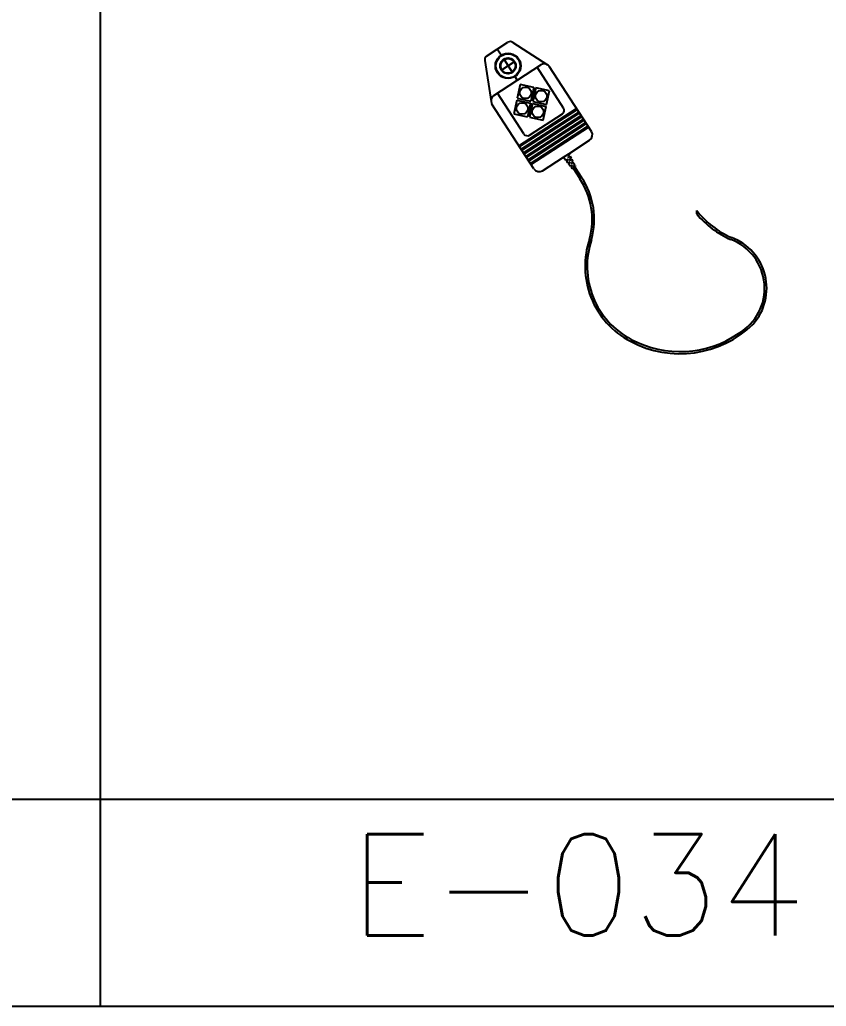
# Model space of a CAD drawing. Extents: x 22.8 to 44.4, y 25.3 to 31.4.
# Drawn here: x 36.8 to 37.564, y 29.338 to 30.273 of the extents above; entities that cross this region are included whole.
import ezdxf

# ---------------------------------------------------------------- set-up
doc = ezdxf.new("R2010")
doc.units = 0
doc.header["$MEASUREMENT"] = 0
for name, color, linetype in [('ACES', 2, 'CONTINUOUS'), ('ACES-I', 1, 'CONTINUOUS'), ('FOLHA', 3, 'CONTINUOUS')]:
    doc.layers.add(name, color=color, linetype=linetype)
doc.styles.get("Standard").update_dxf_attribs({"font": 'txt.shx', "height": 0.15})

# ---------------------------------------------------------------- blocks, each defined once
blk = doc.blocks.new('MOUSE_4B')
at = {"layer": 'ACES'}
for p, q in [((-0.02031, 0.00933), (-0.00019, 0.02235)), ((0.00448, 0.02212), (0.03746, 0.0009)), ((-0.02201, 0.00497), (-0.01616, -0.03381)), ((0.07897, -0.0622), (0.03931, -0.00092)), ((0.02441, -0.09752), (-0.01526, -0.03624)), ((0.05747, -0.08327), (0.0772, -0.0705)), ((0.05747, -0.08327), (0.05824, -0.08471)), ((0.0327, -0.0993), (0.05243, -0.08653)), ((0.05243, -0.08653), (0.0547, -0.08944)), ((0.0547, -0.08944), (0.05595, -0.08878)), ((0.05533, -0.09024), (0.05636, -0.0897)), ((0.05533, -0.09024), (0.05658, -0.09185)), ((0.05658, -0.09185), (0.05778, -0.09122)), ((0.05824, -0.08471), (0.05695, -0.08571)), ((0.0572, -0.09266), (0.05819, -0.09213)), ((0.0572, -0.09266), (0.05905, -0.09503)), ((0.05871, -0.08561), (0.05762, -0.08646)), ((0.05965, -0.08738), (0.05833, -0.08841)), ((0.05871, -0.08561), (0.05965, -0.08738)), ((0.06012, -0.08828), (0.059, -0.08915)), ((0.06012, -0.08828), (0.06135, -0.09059)), ((0.06135, -0.09059), (0.06016, -0.09152)), ((0.06183, -0.09149), (0.06083, -0.09226)), ((0.06183, -0.09149), (0.06312, -0.09392)), ((0.05905, -0.09503), (0.06026, -0.09439)), ((0.05968, -0.09583), (0.06066, -0.09531)), ((0.05968, -0.09583), (0.06086, -0.09735)), ((0.06086, -0.09735), (0.06154, -0.09691)), ((0.06154, -0.09691), (0.06798, -0.10687)), ((0.06312, -0.09392), (0.06196, -0.09482)), ((0.06359, -0.09482), (0.06263, -0.09557)), ((0.06322, -0.09583), (0.06389, -0.09539)), ((0.06322, -0.09583), (0.06965, -0.10577)), ((0.06359, -0.09482), (0.06389, -0.09539)), ((0.17871, -0.14034), (0.17871, -0.13718))]:
    blk.add_line(p, q, dxfattribs=at)
for centre, radius, start, end in [((0.00198, 0.01899), 0.004, 51.29591, 122.91332), ((-0.01814, 0.00597), 0.004, 122.91332, 194.53074), ((0.03427, -0.00418), 0.006, 32.91332, 57.88125), ((-0.01022, -0.03298), 0.006, 187.94539, 212.91332), ((0.07394, -0.06546), 0.006, 302.91332, 32.91332), ((0.05609, -0.08927), 0.000506, 302.09337, 105.64835), ((0.05734, -0.08604), 0.000506, 140.1783, 303.73328), ((0.05792, -0.0917), 0.000506, 302.09337, 105.64835), ((0.05872, -0.08873), 0.000506, 140.1783, 303.73328), ((0.06055, -0.09184), 0.000506, 140.1783, 303.73328), ((0.02944, -0.09426), 0.006, 212.91332, 302.91332), ((0.06039, -0.09488), 0.000506, 302.09337, 105.64835), ((0.06235, -0.09515), 0.000506, 140.1783, 303.73328), ((0.00996, -0.14557), 0.06974, 344.63576, 33.70236), ((0.00996, -0.14557), 0.07174, 344.58707, 33.69129), ((0.24713, -0.08286), 0.08736, 218.45239, 246.05247), ((0.24713, -0.08286), 0.08936, 220.03986, 246.09219), ((0.15315, -0.18991), 0.08022, 161.18965, 201.44708), ((0.15315, -0.18991), 0.07822, 161.14617, 202.02371), ((0.19374, -0.21078), 0.04932, 299.92189, 69.61647), ((0.19374, -0.21078), 0.05132, 318.53942, 69.54669), ((0.15315, -0.18991), 0.08022, 201.44708, 242.28998), ((0.15315, -0.18991), 0.07822, 202.02371, 242.2962), ((0.16293, -0.17311), 0.09965, 241.8034, 314.03102), ((0.16293, -0.17311), 0.09765, 241.79841, 304.56774)]:
    blk.add_arc(centre, radius, start, end, dxfattribs=at)
at = {"layer": 'ACES-I'}
for p, q in [((-0.00652, 0.01007), (-0.01025, 0.01584)), ((-0.01348, -0.02794), (0.03101, 0.00086)), ((-0.00588, -0.0038), (0.00588, 0.0038)), ((-0.0038, 0.00588), (0.0038, -0.00588)), ((0.05265, -0.03993), (0.02765, -0.00132)), ((0.00652, -0.01007), (0.00876, -0.01354)), ((0.01148, -0.01774), (0.00873, -0.03059)), ((0.02433, -0.02049), (0.01148, -0.01774)), ((0.01487, -0.06438), (-0.01012, -0.02577)), ((0.02433, -0.02049), (0.02158, -0.03334)), ((0.02629, -0.02091), (0.02354, -0.03376)), ((0.03914, -0.02366), (0.02629, -0.02091)), ((0.03639, -0.03651), (0.03914, -0.02366)), ((0.00831, -0.03255), (0.00556, -0.0454)), ((0.00831, -0.03255), (0.02116, -0.0353)), ((0.00873, -0.03059), (0.02158, -0.03334)), ((0.02116, -0.0353), (0.01841, -0.04815)), ((0.02312, -0.03572), (0.02037, -0.04857)), ((0.02312, -0.03572), (0.03597, -0.03847)), ((0.02354, -0.03376), (0.03639, -0.03651)), ((0.00556, -0.0454), (0.01841, -0.04815)), ((0.01028, -0.07569), (0.06485, -0.04038)), ((0.01082, -0.07653), (0.06539, -0.04121)), ((0.01245, -0.07905), (0.06702, -0.04373)), ((0.013, -0.07989), (0.06756, -0.04457)), ((0.0204, -0.06557), (0.05146, -0.04546)), ((0.03322, -0.05132), (0.03597, -0.03847)), ((0.01463, -0.08241), (0.06919, -0.04709)), ((0.01517, -0.08325), (0.06974, -0.04793)), ((0.0168, -0.08577), (0.07137, -0.05045)), ((0.01734, -0.08661), (0.07191, -0.05129)), ((0.01897, -0.08913), (0.07354, -0.05381)), ((0.01952, -0.08997), (0.07408, -0.05465)), ((0.02037, -0.04857), (0.03322, -0.05132)), ((0.02115, -0.09248), (0.07571, -0.05717)), ((0.02169, -0.09332), (0.07626, -0.058)), ((0.05243, -0.08653), (0.05747, -0.08327)), ((0.06154, -0.09691), (0.06322, -0.09583))]:
    blk.add_line(p, q, dxfattribs=at)
for centre, radius in [((0, 0), 0.012), ((0, 0), 0.0115), ((0, 0), 0.0075), ((0, 0), 0.007), ((0.01653, -0.02554), 0.00548), ((0.03134, -0.02871), 0.00548), ((0.01336, -0.04035), 0.00548), ((0.02817, -0.04352), 0.00548)]:
    blk.add_circle(centre, radius, dxfattribs=at)
for centre, radius, start, end in [((0.03427, -0.00418), 0.006, 57.88125, 122.91332), ((-0.01022, -0.03298), 0.006, 122.91332, 187.94539), ((0.04929, -0.04211), 0.004, 302.91332, 32.91332), ((0.01823, -0.06221), 0.004, 212.91332, 302.91332)]:
    blk.add_arc(centre, radius, start, end, dxfattribs=at)

msp = doc.modelspace()

# ---------------------------------------------------------------- linework, layer by layer
at = {"layer": 'FOLHA', "linetype": 'CONTINUOUS'}
for p, q in [((36.87639, 30.6403), (36.87639, 29.33807)), ((35.10629, 29.53445), (38.81011, 29.53445)), ((35.10629, 29.33807), (38.81011, 29.33807))]:
    msp.add_line(p, q, dxfattribs=at)

# ---------------------------------------------------------------- block references
at = {"layer": 'FOLHA'}
msp.add_blockref('MOUSE_4B', (37.26272, 30.22909), dxfattribs=at)

# ---------------------------------------------------------------- texts
at = {"layer": 'FOLHA', "linetype": 'CONTINUOUS'}
msp.add_text('E-034', height=0.096, dxfattribs=at).set_placement((37.11269, 29.40516))

doc.saveas('drawing.dxf')
